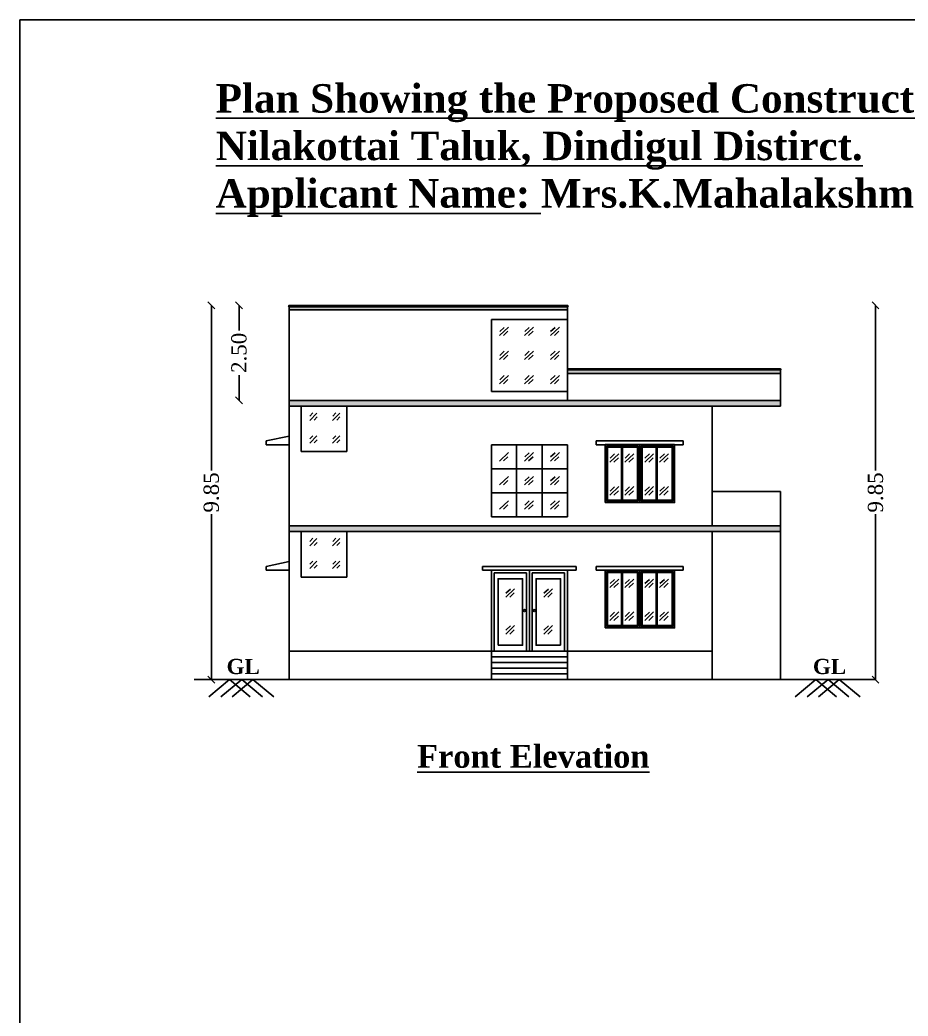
# Model space of a CAD drawing. Header units: metres. Extents: x 38 to 170, y 24 to 96.
# Drawn here: x 38.21 to 61.58, y 70.11 to 96.33 of the extents above; entities that cross this region are included whole.
import ezdxf

# ---------------------------------------------------------------- set-up
doc = ezdxf.new("R2010")
doc.units = ezdxf.units.M
doc.header["$MEASUREMENT"] = 0
for name, color, linetype in [('BLK_1_HT_OF_BLDG', 5, 'Continuous'), ('BLK_1_STAIR_HEADROOM', 1, 'Continuous'), ('BLK_1_TOTAL_HEIGHT', 21, 'Continuous'), ('OUTERMOST PLOTTING BOUNDARY', 2, 'Continuous')]:
    doc.layers.add(name, color=color, linetype=linetype)
doc.styles.get("Standard").update_dxf_attribs({"font": 'times.ttf'})
doc.dimstyles.get("Standard").update_dxf_attribs({"dimtxt": 0.4, "dimasz": 0.18, "dimexe": 0.18, "dimexo": 0.0625, "dimgap": 0.09, "dimtad": 0, "dimtih": 1, "dimtoh": 1, "dimzin": 0, "dimdsep": 46, "dimtxsty": 'Standard', "dimblk": 'OBLIQUE', "dimcen": 0.09, "dimse1": 1, "dimse2": 1, "dimadec": 0, "dimazin": 0, "dimtfac": 1, "dimtix": 1, "dimtofl": 0, "dimtmove": 0, "dimatfit": 0, "dimfxl": 0, "dimtolj": 1, "dimtzin": 0, "dimarcsym": 0})

# ---------------------------------------------------------------- blocks, each defined once
blk = doc.blocks.new('*U11')
blk.add_lwpolyline([(76.2, 0), (0, 0), (0, 2134), (1000, 2134), (1000, 0), (923.8, 0)])
for points in [[(923.8, 0), (76.2, 0), (76.2, 2057.8), (923.8, 2057.8)], [(177.8, 152.4), (822.2, 152.4), (822.2, 1905.4), (177.8, 1905.4)]]:
    blk.add_lwpolyline(points, close=True)
blk.add_circle((873, 1066.8), 25.4)
blk = doc.blocks.new('*U12')
blk.add_lwpolyline([(-76.2, 0), (0, 0), (0, 2134), (-1000, 2134), (-1000, 0), (-923.8, 0)])
for points in [[(-923.8, 0), (-76.2, 0), (-76.2, 2057.8), (-923.8, 2057.8)], [(-177.8, 152.4), (-822.2, 152.4), (-822.2, 1905.4), (-177.8, 1905.4)]]:
    blk.add_lwpolyline(points, close=True)
blk.add_circle((-873, 1066.8), 25.4)
blk = doc.blocks.new('*U5')
for p, q in [((1.5, 1.5), (1.5, 58.5)), ((1.5, 58.5), (18, 58.5)), ((18, 1.5), (18, 58.5)), ((18, 58.5), (34.5, 58.5)), ((34.5, 58.5), (34.5, 1.5)), ((18, 1.5), (1.5, 1.5)), ((34.5, 1.5), (18, 1.5))]:
    blk.add_line(p, q)
blk.add_lwpolyline([(0, 0), (0, 60), (36, 60), (36, 0)], close=True)
for points in [[(17, 57.5), (17, 2.5), (2.5, 2.5), (2.5, 57.5), (17, 57.5)], [(18, 57.5), (33.5, 57.5), (33.5, 2.5), (18, 2.5)]]:
    blk.add_lwpolyline(points)
blk = doc.blocks.new('_Oblique')
at = {"color": 0, "linetype": 'ByBlock', "lineweight": -2}
blk.add_line((-0.5, -0.5), (0.5, 0.5), dxfattribs=at)
blk = doc.blocks.new('*D24')
at = {"layer": 'BLK_1_HT_OF_BLDG', "color": 0, "lineweight": -2, "ltscale": 2}
for p, q in [((43.247, 88.818), (43.247, 84.469)), ((43.247, 78.968), (43.247, 83.318))]:
    blk.add_line(p, q, dxfattribs=at)
at = {"layer": 'Defpoints', "color": 0, "ltscale": 2}
for p in [(43.247, 88.818), (45.296, 88.818), (45.296, 78.968)]:
    blk.add_point(p, dxfattribs=at)
at = {"layer": 'BLK_1_HT_OF_BLDG', "color": 0, "lineweight": -2, "ltscale": 2, "xscale": 0.18, "yscale": 0.18, "zscale": 0.18}
for p, rotation in [((43.247, 88.818), 90), ((43.247, 78.968), 270)]:
    blk.add_blockref('_Oblique', p, dxfattribs=dict(at, rotation=rotation))
at = {"layer": 'BLK_1_HT_OF_BLDG', "color": 0, "ltscale": 2, "insert": (43.247, 83.893), "char_height": 0.4, "attachment_point": 5, "rotation": 90}
blk.add_mtext('\\A1;9.85', dxfattribs=at)
blk = doc.blocks.new('*D61')
at = {"layer": 'BLK_1_STAIR_HEADROOM', "color": 0, "lineweight": -2}
for p, q in [((43.975, 88.818), (43.975, 88.158)), ((43.975, 86.318), (43.975, 86.978))]:
    blk.add_line(p, q, dxfattribs=at)
at = {"layer": 'Defpoints', "color": 0}
for p in [(43.975, 88.818), (45.296, 88.818), (45.296, 86.318)]:
    blk.add_point(p, dxfattribs=at)
at = {"layer": 'BLK_1_STAIR_HEADROOM', "color": 0, "lineweight": -2, "xscale": 0.18, "yscale": 0.18, "zscale": 0.18}
for p, rotation in [((43.975, 88.818), 90), ((43.975, 86.318), 270)]:
    blk.add_blockref('_Oblique', p, dxfattribs=dict(at, rotation=rotation))
at = {"layer": 'BLK_1_STAIR_HEADROOM', "color": 0, "insert": (43.975, 87.568), "char_height": 0.4, "attachment_point": 5, "rotation": 90}
blk.add_mtext('\\A1;2.50', dxfattribs=at)
blk = doc.blocks.new('*D67')
at = {"layer": 'BLK_1_TOTAL_HEIGHT', "color": 0, "lineweight": -2}
for p, q in [((60.726, 88.818), (60.726, 84.469)), ((60.726, 78.968), (60.726, 83.318))]:
    blk.add_line(p, q, dxfattribs=at)
at = {"layer": 'Defpoints', "color": 0}
for p in [(45.296, 88.818), (60.726, 88.818), (45.296, 78.968)]:
    blk.add_point(p, dxfattribs=at)
at = {"layer": 'BLK_1_TOTAL_HEIGHT', "color": 0, "lineweight": -2, "xscale": 0.18, "yscale": 0.18, "zscale": 0.18}
for p, rotation in [((60.726, 88.818), 90), ((60.726, 78.968), 270)]:
    blk.add_blockref('_Oblique', p, dxfattribs=dict(at, rotation=rotation))
at = {"layer": 'BLK_1_TOTAL_HEIGHT', "color": 0, "insert": (60.726, 83.893), "char_height": 0.4, "attachment_point": 5, "rotation": 90}
blk.add_mtext('\\A1;9.85', dxfattribs=at)

msp = doc.modelspace()

# ---------------------------------------------------------------- hatches: boundary and pattern name
h = msp.add_hatch(color=7)
h.dxf.hatch_style = 1
h.paths.add_polyline_path([(52.616, 88.783), (45.296, 88.783), (45.296, 88.698), (52.616, 88.698)])
h.paths.add_polyline_path([(58.226, 87.118), (52.616, 87.118), (52.616, 87.023), (58.226, 87.023)])
h.paths.add_polyline_path([(58.226, 86.318), (45.296, 86.318), (45.296, 86.168), (58.226, 86.168)])
h.paths.add_polyline_path([(58.226, 83.018), (45.296, 83.018), (45.296, 82.868), (56.426, 82.868), (58.226, 82.868)])

# ---------------------------------------------------------------- linework, layer by layer
at = {"color": 7, "ltscale": 2}
for p, q in [((45.296, 88.818), (52.616, 88.818)), ((45.296, 88.783), (52.616, 88.783)), ((45.296, 86.318), (45.296, 88.783)), ((45.296, 88.698), (52.616, 88.698)), ((52.616, 86.318), (52.616, 88.783)), ((50.616, 86.548), (50.616, 88.448)), ((50.616, 88.448), (52.616, 88.448)), ((52.616, 87.143), (58.226, 87.143)), ((52.616, 87.118), (58.226, 87.118)), ((58.226, 86.168), (58.226, 87.118)), ((52.616, 87.023), (58.226, 87.023)), ((50.616, 86.548), (52.616, 86.548)), ((45.296, 86.318), (58.226, 86.318)), ((45.296, 86.168), (45.296, 86.318)), ((45.296, 83.018), (45.296, 86.168)), ((45.296, 86.168), (58.226, 86.168)), ((45.611, 86.168), (45.611, 84.968)), ((46.811, 86.168), (46.811, 84.968)), ((56.426, 86.168), (56.426, 83.018)), ((45.296, 85.378), (44.686, 85.248)), ((44.686, 85.148), (44.686, 85.248)), ((53.376, 85.148), (53.376, 85.248)), ((55.666, 85.248), (53.376, 85.248)), ((55.666, 85.148), (55.666, 85.248)), ((45.296, 85.148), (44.686, 85.148)), ((45.611, 84.968), (46.811, 84.968)), ((50.616, 83.248), (50.616, 85.148)), ((50.616, 85.148), (52.616, 85.148)), ((52.616, 83.248), (52.616, 85.148)), ((53.606, 85.148), (53.376, 85.148)), ((53.606, 85.148), (55.436, 85.148)), ((53.606, 85.148), (53.606, 83.628)), ((55.436, 85.148), (55.666, 85.148)), ((55.436, 85.148), (55.436, 83.628)), ((58.226, 83.918), (56.426, 83.918)), ((58.226, 83.018), (58.226, 83.918)), ((53.606, 83.628), (55.436, 83.628)), ((50.616, 83.248), (52.616, 83.248)), ((45.296, 83.018), (58.226, 83.018)), ((45.296, 82.868), (45.296, 83.018)), ((45.296, 79.718), (45.296, 82.868)), ((45.296, 82.868), (56.426, 82.868)), ((45.611, 82.868), (45.611, 81.668)), ((46.811, 82.868), (46.811, 81.668)), ((56.426, 82.868), (56.426, 79.718)), ((56.426, 82.868), (58.226, 82.868)), ((58.226, 82.868), (58.226, 83.018)), ((58.226, 78.968), (58.226, 82.868)), ((45.296, 82.078), (44.686, 81.948)), ((44.686, 81.848), (44.686, 81.948)), ((45.296, 81.848), (44.686, 81.848)), ((50.386, 81.848), (50.386, 81.948)), ((52.846, 81.948), (50.386, 81.948)), ((50.616, 81.848), (50.386, 81.848)), ((50.616, 79.718), (50.616, 81.848)), ((52.616, 81.848), (52.846, 81.848)), ((52.616, 79.718), (52.616, 81.848)), ((52.846, 81.848), (52.846, 81.948)), ((53.376, 81.848), (53.376, 81.948)), ((55.666, 81.948), (53.376, 81.948)), ((53.606, 81.848), (53.376, 81.848)), ((53.606, 81.848), (55.436, 81.848)), ((53.606, 81.848), (53.606, 80.328)), ((55.436, 81.848), (55.666, 81.848)), ((55.436, 81.848), (55.436, 80.328)), ((55.666, 81.848), (55.666, 81.948)), ((45.611, 81.668), (46.811, 81.668)), ((53.606, 80.328), (55.436, 80.328)), ((45.296, 79.718), (56.426, 79.718)), ((45.296, 78.968), (45.296, 79.718)), ((45.296, 79.718), (47.126, 79.718)), ((50.616, 79.718), (50.616, 78.968)), ((50.616, 79.718), (52.616, 79.718)), ((52.616, 79.718), (52.616, 78.968)), ((53.606, 79.718), (55.436, 79.718)), ((56.426, 78.968), (56.426, 79.718)), ((50.616, 79.568), (52.616, 79.568)), ((50.616, 79.418), (52.616, 79.418)), ((50.616, 79.268), (52.616, 79.268)), ((45.296, 78.968), (42.796, 78.968)), ((43.724, 78.968), (43.178, 78.511)), ((44.046, 78.968), (43.5, 78.511)), ((43.724, 78.968), (44.27, 78.511)), ((44.342, 78.968), (43.796, 78.511)), ((44.046, 78.968), (44.592, 78.511)), ((44.342, 78.968), (44.888, 78.511)), ((45.296, 78.968), (56.426, 78.968)), ((50.616, 79.118), (52.616, 79.118)), ((56.426, 78.968), (58.226, 78.968)), ((58.226, 78.968), (60.726, 78.968)), ((59.154, 78.968), (58.608, 78.511)), ((59.476, 78.968), (58.93, 78.511)), ((59.154, 78.968), (59.7, 78.511)), ((59.772, 78.968), (59.226, 78.511)), ((59.476, 78.968), (60.022, 78.511)), ((59.772, 78.968), (60.318, 78.511))]:
    msp.add_line(p, q, dxfattribs=at)
at = {"color": 0}
for p, q in [((50.828, 88.021), (51.064, 88.246)), ((50.953, 88.239), (50.835, 88.127)), ((51.052, 88.135), (50.934, 88.023)), ((51.488, 88.021), (51.724, 88.246)), ((51.613, 88.239), (51.495, 88.127)), ((51.712, 88.135), (51.594, 88.023)), ((52.168, 88.021), (52.404, 88.246)), ((52.293, 88.239), (52.175, 88.127)), ((52.392, 88.135), (52.274, 88.023)), ((50.828, 87.391), (51.064, 87.616)), ((50.953, 87.609), (50.835, 87.497)), ((51.488, 87.391), (51.724, 87.616)), ((51.613, 87.609), (51.495, 87.497)), ((52.168, 87.391), (52.404, 87.616)), ((52.293, 87.609), (52.175, 87.497)), ((51.052, 87.505), (50.934, 87.393)), ((51.712, 87.505), (51.594, 87.393)), ((52.392, 87.505), (52.274, 87.393)), ((50.828, 86.751), (51.064, 86.976)), ((50.953, 86.969), (50.835, 86.857)), ((51.052, 86.865), (50.934, 86.753)), ((51.488, 86.751), (51.724, 86.976)), ((51.613, 86.969), (51.495, 86.857)), ((51.712, 86.865), (51.594, 86.753)), ((52.168, 86.751), (52.404, 86.976)), ((52.293, 86.969), (52.175, 86.857)), ((52.392, 86.865), (52.274, 86.753)), ((45.835, 85.791), (46.024, 85.983)), ((45.839, 85.905), (45.921, 85.988)), ((45.948, 85.797), (46.03, 85.88)), ((46.435, 85.791), (46.624, 85.983)), ((46.439, 85.905), (46.521, 85.988)), ((46.548, 85.797), (46.63, 85.88)), ((45.835, 85.191), (46.024, 85.383)), ((45.839, 85.305), (45.921, 85.388)), ((45.948, 85.197), (46.03, 85.28)), ((46.435, 85.191), (46.624, 85.383)), ((46.439, 85.305), (46.521, 85.388)), ((46.548, 85.197), (46.63, 85.28)), ((50.828, 84.721), (51.064, 84.946)), ((51.488, 84.721), (51.724, 84.946)), ((52.168, 84.721), (52.404, 84.946)), ((51.052, 84.835), (50.934, 84.723)), ((51.613, 84.939), (51.495, 84.827)), ((51.712, 84.835), (51.594, 84.723)), ((52.293, 84.939), (52.175, 84.827)), ((52.392, 84.835), (52.274, 84.723)), ((53.735, 84.688), (53.971, 84.914)), ((53.86, 84.907), (53.742, 84.794)), ((53.959, 84.803), (53.841, 84.69)), ((54.128, 84.688), (54.364, 84.914)), ((54.254, 84.907), (54.135, 84.794)), ((54.353, 84.803), (54.235, 84.69)), ((54.65, 84.688), (54.886, 84.914)), ((54.775, 84.907), (54.657, 84.794)), ((54.874, 84.803), (54.756, 84.69)), ((55.043, 84.688), (55.279, 84.914)), ((55.169, 84.907), (55.05, 84.794)), ((55.268, 84.803), (55.15, 84.69)), ((50.828, 84.091), (51.064, 84.316)), ((51.052, 84.205), (50.934, 84.093)), ((51.488, 84.091), (51.724, 84.316)), ((51.613, 84.309), (51.495, 84.197)), ((51.712, 84.205), (51.594, 84.093)), ((52.168, 84.091), (52.404, 84.316)), ((52.293, 84.309), (52.175, 84.197)), ((52.392, 84.205), (52.274, 84.093)), ((53.735, 83.823), (53.971, 84.048)), ((53.86, 84.042), (53.742, 83.929)), ((53.959, 83.938), (53.841, 83.825)), ((54.128, 83.823), (54.364, 84.048)), ((54.254, 84.042), (54.135, 83.929)), ((54.353, 83.938), (54.235, 83.825)), ((54.65, 83.823), (54.886, 84.048)), ((54.775, 84.042), (54.657, 83.929)), ((54.874, 83.938), (54.756, 83.825)), ((55.043, 83.823), (55.279, 84.048)), ((55.169, 84.042), (55.05, 83.929)), ((55.268, 83.938), (55.15, 83.825)), ((50.828, 83.451), (51.064, 83.676)), ((51.488, 83.451), (51.724, 83.676)), ((51.613, 83.669), (51.495, 83.557)), ((52.168, 83.451), (52.404, 83.676)), ((52.293, 83.669), (52.175, 83.557)), ((51.052, 83.565), (50.934, 83.453)), ((51.712, 83.565), (51.594, 83.453)), ((52.392, 83.565), (52.274, 83.453)), ((45.835, 82.491), (46.024, 82.683)), ((45.839, 82.605), (45.921, 82.688)), ((46.435, 82.491), (46.624, 82.683)), ((46.439, 82.605), (46.521, 82.688)), ((45.948, 82.497), (46.03, 82.58)), ((46.548, 82.497), (46.63, 82.58)), ((45.835, 81.891), (46.024, 82.083)), ((45.839, 82.005), (45.921, 82.088)), ((46.435, 81.891), (46.624, 82.083)), ((46.439, 82.005), (46.521, 82.088)), ((45.948, 81.897), (46.03, 81.98)), ((46.548, 81.897), (46.63, 81.98)), ((53.735, 81.388), (53.971, 81.614)), ((53.86, 81.607), (53.742, 81.494)), ((54.128, 81.388), (54.364, 81.614)), ((54.254, 81.607), (54.135, 81.494)), ((54.65, 81.388), (54.886, 81.614)), ((54.775, 81.607), (54.657, 81.494)), ((55.043, 81.388), (55.279, 81.614)), ((55.169, 81.607), (55.05, 81.494)), ((50.992, 81.134), (51.228, 81.359)), ((51.117, 81.352), (50.999, 81.24)), ((51.992, 81.134), (52.228, 81.359)), ((52.117, 81.352), (51.999, 81.24)), ((53.959, 81.503), (53.841, 81.39)), ((54.353, 81.503), (54.235, 81.39)), ((54.874, 81.503), (54.756, 81.39)), ((55.268, 81.503), (55.15, 81.39)), ((51.216, 81.249), (51.098, 81.136)), ((52.216, 81.249), (52.098, 81.136)), ((53.735, 80.523), (53.971, 80.748)), ((54.128, 80.523), (54.364, 80.748)), ((54.65, 80.523), (54.886, 80.748)), ((55.043, 80.523), (55.279, 80.748)), ((53.86, 80.742), (53.742, 80.629)), ((53.959, 80.638), (53.841, 80.525)), ((54.254, 80.742), (54.135, 80.629)), ((54.353, 80.638), (54.235, 80.525)), ((54.775, 80.742), (54.657, 80.629)), ((54.874, 80.638), (54.756, 80.525)), ((55.169, 80.742), (55.05, 80.629)), ((55.268, 80.638), (55.15, 80.525)), ((50.992, 80.163), (51.228, 80.388)), ((51.117, 80.381), (50.999, 80.269)), ((51.216, 80.278), (51.098, 80.165)), ((51.992, 80.163), (52.228, 80.388)), ((52.117, 80.381), (51.999, 80.269)), ((52.216, 80.278), (52.098, 80.165))]:
    msp.add_line(p, q, dxfattribs=at)
at = {"color": 0, "ltscale": 2}
for p, q in [((51.276, 83.248), (51.276, 85.148)), ((51.956, 83.248), (51.956, 85.148)), ((50.616, 84.518), (52.616, 84.518)), ((50.616, 83.888), (52.616, 83.888))]:
    msp.add_line(p, q, dxfattribs=at)
at = {"color": 7, "ltscale": 2}
for centre, radius, start, end in [((45.296, 88.801), 0.0175, 90, 270), ((52.616, 88.801), 0.0175, 270, 90), ((58.226, 87.131), 0.0125, 270, 90)]:
    msp.add_arc(centre, radius, start, end, dxfattribs=at)
at = {"layer": 'OUTERMOST PLOTTING BOUNDARY', "color": 2}
msp.add_lwpolyline([(38.209, 96.33), (169.816, 96.33), (169.816, 23.532), (38.209, 23.532)], close=True, dxfattribs=at)

# ---------------------------------------------------------------- block references
for name, p, xscale, yscale, zscale in [('*U5', (53.606, 83.628), 0.0254, 0.0254, 0.0254), ('*U5', (54.521, 83.628), 0.0254, 0.0254, 0.0254), ('*U11', (50.616, 79.718), 0.001, 0.001, 0.001), ('*U12', (52.616, 79.718), 0.001, 0.001, 0.001), ('*U5', (53.606, 80.328), 0.0254, 0.0254, 0.0254), ('*U5', (54.521, 80.328), 0.0254, 0.0254, 0.0254)]:
    msp.add_blockref(name, p, dxfattribs=dict(xscale=xscale, yscale=yscale, zscale=zscale))

# ---------------------------------------------------------------- texts
at = {"color": 7, "ltscale": 2, "attachment_point": 1}
for s, width, heights, insert, char_height in [('\\A1;{\\fTimes New Roman|b1|i0|c0|p18;\\LPlan Showing the Proposed Construction for Commerical Building in S.F.No:302/3 , VathalakunduVillage & Panchayat,\\PNilakottai Taluk, Dindigul Distirct.\\PApplicant Name:\\l Mrs.K.Mahalakshmi W/O Mr.S.Kamarajan.}', 57.75272, [4.466], (43.361, 94.64), 0.75), ('{\\fTimes New Roman|b1|i0|c0|p18;GL}', 12.24211, [1.859], (43.648, 79.514), 0.4), ('{\\fTimes New Roman|b1|i0|c0|p18;GL}', 12.24211, [1.859], (59.078, 79.514), 0.4), ('{\\fTimes New Roman|b1|i0|c0|p18;\\LFront Elevation}', 12.24211, [1.859], (48.66, 77.249), 0.6)]:
    msp.add_mtext_dynamic_manual_height_columns(s, width=width, gutter_width=1, heights=heights, dxfattribs=dict(at, insert=insert, char_height=char_height))

# ---------------------------------------------------------------- dimensions: what is measured, and where the dimension line sits
at = {"layer": 'BLK_1_HT_OF_BLDG', "color": 5, "ltscale": 2}
dim = msp.add_linear_dim(base=(43.247, 88.818), p1=(45.296, 78.968), p2=(45.296, 88.818), angle=90, dimstyle='Standard', dxfattribs=at)
dim.commit()
dim.dimension.update_dxf_attribs({"geometry": '*D24', "text_midpoint": (43.247, 83.893), "text_rotation": 90})
at = {"layer": 'BLK_1_STAIR_HEADROOM', "color": 1}
dim = msp.add_linear_dim(base=(43.975, 88.818), p1=(45.296, 86.318), p2=(45.296, 88.818), angle=90, dimstyle='Standard', dxfattribs=at)
dim.commit()
dim.dimension.update_dxf_attribs({"geometry": '*D61', "text_midpoint": (43.975, 87.568), "text_rotation": 90})
at = {"layer": 'BLK_1_TOTAL_HEIGHT', "color": 21}
dim = msp.add_linear_dim(base=(60.726, 88.818), p1=(45.296, 78.968), p2=(45.296, 88.818), angle=90, dimstyle='Standard', dxfattribs=at)
dim.commit()
dim.dimension.update_dxf_attribs({"geometry": '*D67', "text_midpoint": (60.726, 83.893), "text_rotation": 90})

doc.saveas('drawing.dxf')
